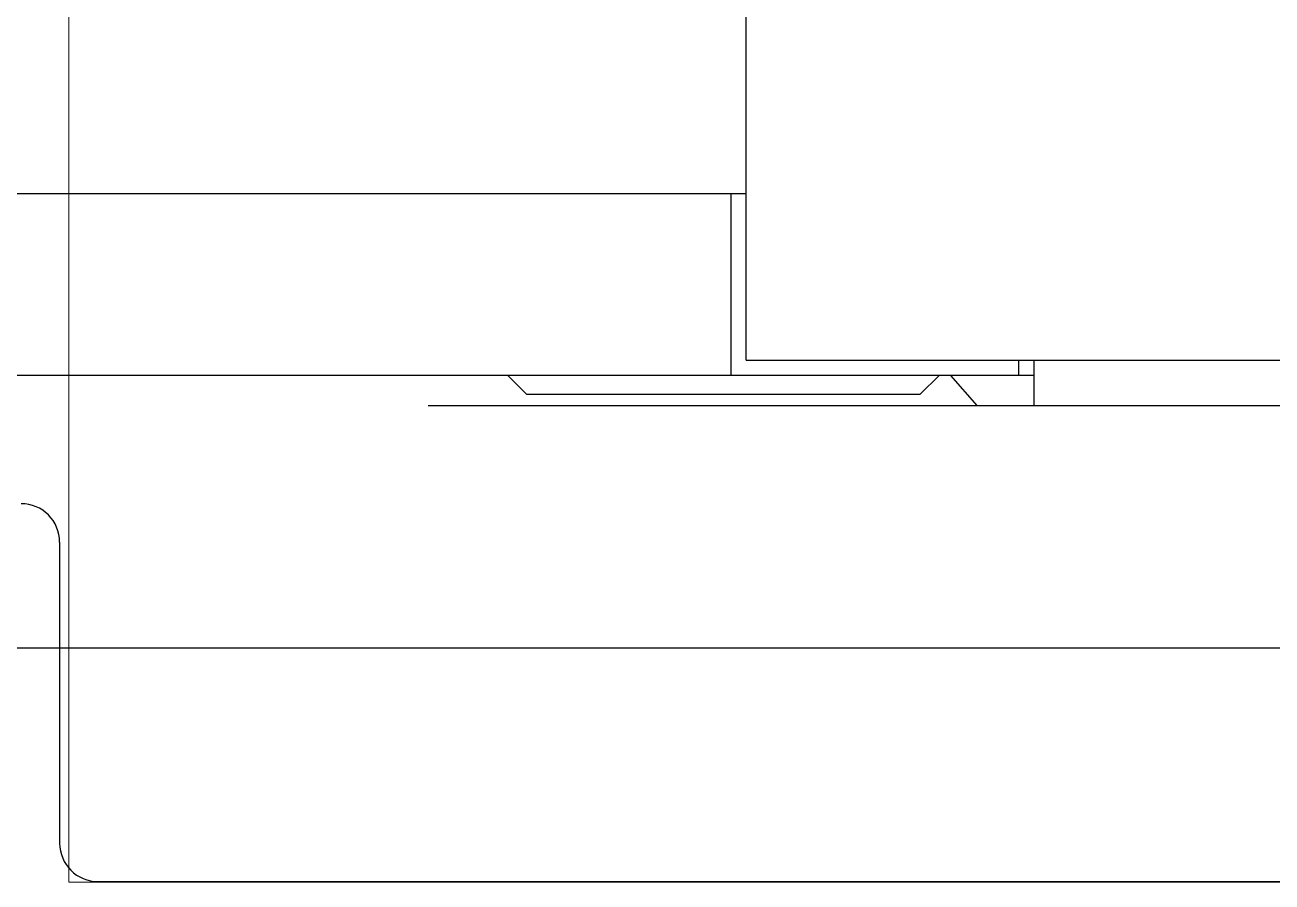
# Model space of a CAD drawing. Extents: x -82 to 113, y -82 to 93.
# Drawn here: x 25.2514 to 25.5758, y 70.1236 to 70.3466 of the extents above; entities that cross this region are included whole.
import ezdxf

# ---------------------------------------------------------------- set-up
doc = ezdxf.new("R2010")
doc.units = 0
doc.header["$MEASUREMENT"] = 0
doc.linetypes.add('C', pattern=[0])
doc.linetypes.add('SLD-Solid', pattern=[0])
doc.layers.get('0').update_dxf_attribs({"linetype": 'CONTINUOUS'})
for name, color, linetype in [('Ballons', 7, 'CONTINUOUS'), ('INERTIA', 7, 'CONTINUOUS'), ('VENT', 5, 'CONTINUOUS')]:
    doc.layers.add(name, color=color, linetype=linetype)

# ---------------------------------------------------------------- blocks, each defined once
blk = doc.blocks.new('Truth Latch')
at = {"color": 7, "linetype": 'SLD-Solid'}
for p, q in [((-1.438486158205933, 0.3149606299212593), (-0.1668326155485147, 0.3149606299212593)), ((-0.5999034811075035, 0.2519685038946164), (-0.1668326145741048, 0.2519685038946164)), ((-0.4640767101548136, 0.2440944882914025), (-0.4572319327733112, 0.2519685039370003)), ((-0.4424231660799478, 0.2401574802638038), (-0.4424231660799478, 0.2519685039370074)), ((-0.574312930619385, 0.2490157481339281), (-0.579234190564307, 0.2440944881889777)), ((-0.574312930619385, 0.2490157481339281), (-0.5255063969342473, 0.2490157481339281)), ((-0.5255063969342473, 0.2490157481339281), (-0.4719507258949989, 0.2490157481339281)), ((-0.4670294659499632, 0.2440944881889777), (-0.4719507258949989, 0.2490157481339281)), ((-0.5211633236272064, 0.2440944881889919), (-0.7770688354382855, 0.2440944881889919)), ((-0.5211633236272064, 0.1968503937007995), (-0.5211633236272064, 0.2440944881889919)), ((-0.4463601740209242, 0.2440944881889919), (-0.5211633236272064, 0.2440944881889919)), ((-0.4424231660799478, 0.2440944882914025), (-0.4463601740209242, 0.2440944882914025)), ((-0.4463601740209242, 0.2401574802638109), (-0.4463601740209242, 0.2440944881889919)), ((-0.5172263157531916, 0.2401574802638109), (-0.5172263157531916, 0.1968503937008208)), ((-0.5172263157531916, 0.2401574802638109), (-0.1865176542689824, 0.2401574802638109)), ((-0.5172263157531916, 0.1968503937008137), (-0.7849428511193537, 0.1968503937008137)), ((-0.5211633236272064, 0.1968503937007995), (-0.7770688354382855, 0.1968503937008066)), ((-0.5172263157531916, 0.1968503937008137), (-0.5172263157531916, -0.1968503937007569))]:
    blk.add_line(p, q, dxfattribs=at)
blk = doc.blocks.new('25206')
at = {"color": 7, "linetype": 'Continuous', "lineweight": 15}
for p, q in [((-0.375, 0), (-0.375, -0.5899999999999963)), ((-0.375, -0.5899999999999963), (0.375, -0.5899999999999963))]:
    blk.add_line(p, q, dxfattribs=at)
blk = doc.blocks.new('3206-2_Astragal_Component')
for p, q in [((-0.7501218599626611, -0.270484229861285), (-0.7501218599626682, 0.03765027585274083)), ((-0.8384163998526475, -0.280484446875693), (-0.760121859962652, -0.2804842298612759))]:
    blk.add_line(p, q)
for centre, radius, start, end in [((-0.760121859962652, -0.270484229861285), 0.009999999999990905, 270, 0), ((-0.838416378680875, -0.2904844468756833), 0.01000000000001278, 90.0001213053206, 180.0000000000032)]:
    blk.add_arc(centre, radius, start, end)
blk = doc.blocks.new('3206_Astragal_Assembly')
at = {"rotation": 90}
blk.add_blockref('3206-2_Astragal_Component', (1.665334536937735e-16, 0), dxfattribs=at)
blk = doc.blocks.new('3200_Meeting_Stile_Assembly')
at = {"xscale": -1}
blk.add_blockref('3206_Astragal_Assembly', (-0.01562499999999966, 2.250000082920671), dxfattribs=at)

msp = doc.modelspace()

# ---------------------------------------------------------------- block references
at = {"layer": 'Ballons', "xscale": -1, "rotation": 270}
msp.add_blockref('25206', (25.85284141211199, 70.4986239412778), dxfattribs=at)
at = {"layer": 'INERTIA', "color": 7, "linetype": 'C', "xscale": -1, "rotation": 180}
msp.add_blockref('Truth Latch', (25.95623512909516, 70.49951847568721), dxfattribs=at)
at = {"layer": 'VENT', "xscale": -1, "rotation": 180}
msp.add_blockref('3200_Meeting_Stile_Assembly', (25.55656821522366, 71.62362920543643), dxfattribs=at)

doc.saveas('drawing.dxf')
